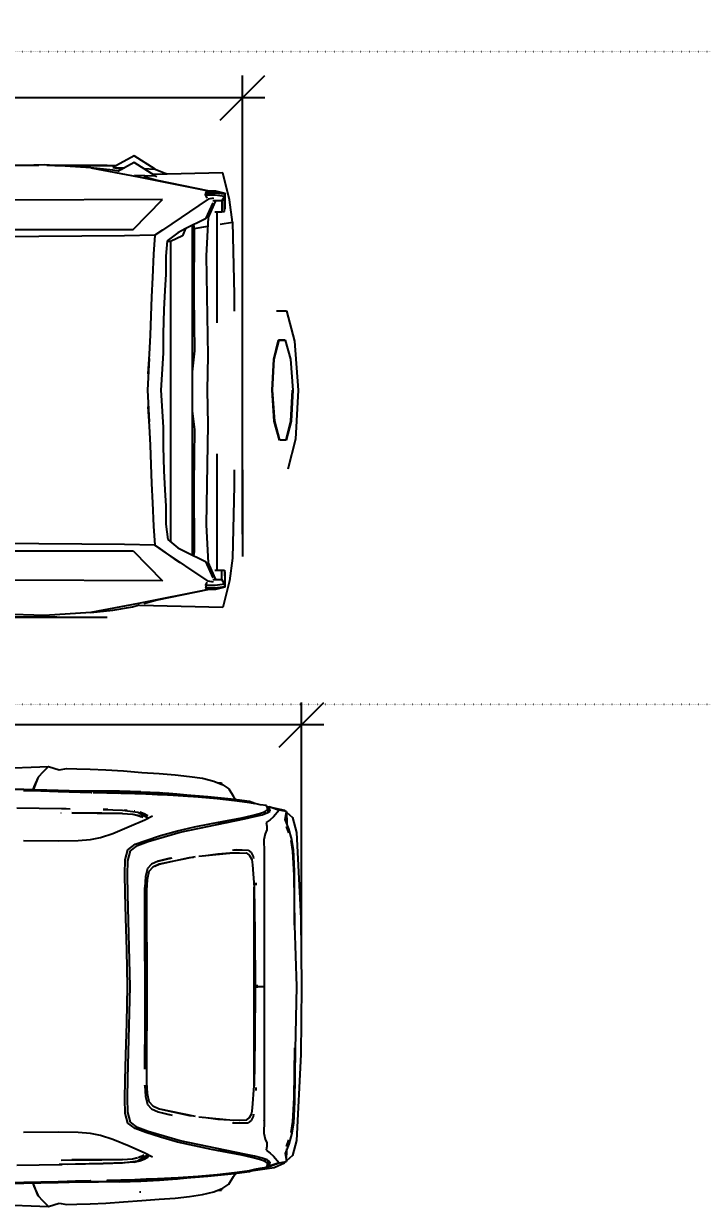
# Model space of a CAD drawing. Header units: millimetres. Extents: x 85290 to 188623, y -54691 to 10726.
# Drawn here: x 91619 to 94653, y -9638 to -4351 of the extents above; entities that cross this region are included whole.
import ezdxf

# ---------------------------------------------------------------- set-up
doc = ezdxf.new("R2010")
doc.units = ezdxf.units.MM
doc.linetypes.add('ACAD_ISO07W100', pattern=[3, 0, -3])
doc.layers.add('AUTO', color=150, linetype='Continuous')
doc.layers.add('RAZMER', color=5, linetype='Continuous')
doc.styles.add('WROMLATS', font='wromlats.shx', dxfattribs={"bigfont": 'bigfont.shx'})
doc.dimstyles.new('juka', dxfattribs={"dimscale": 100, "dimtxt": 2, "dimasz": 2, "dimexe": 1, "dimexo": 1, "dimgap": 1, "dimtad": 1, "dimtoh": 1, "dimdec": 0, "dimzin": 0, "dimdsep": 46, "dimtxsty": 'WROMLATS', "dimblk": 'OBLIQUE', "dimcen": -3, "dimdle": 1, "dimclrd": 256, "dimclre": 256, "dimclrt": 256, "dimadec": 0, "dimazin": 0, "dimtfac": 1, "dimtdec": 0, "dimtix": 1, "dimtmove": 2, "dimatfit": 3, "dimldrblk": 'ORIGIN2', "dimfxl": 1, "dimtvp": 2.5, "dimtolj": 1, "dimtzin": 0, "dimarcsym": 0})

# ---------------------------------------------------------------- blocks, each defined once
blk = doc.blocks.new('a_26')
for p, q in [((-6.949121, -0.490379), (0, 0)), ((0, 0), (6.949121, -0.371313)), ((-11.243946, -1.655149), (-6.949121, -0.490379)), ((-11.243946, -3.049326), (-11.243946, -1.655149)), ((-7.085061, -1.803064), (-4.369533, -1.066637)), ((-4.369533, -1.066637), (0.024319, -0.756549)), ((0.002736, -0.827121), (4.40166, -1.062202)), ((0.024319, -0.756549), (4.418164, -0.991344)), ((4.40166, -1.062202), (7.122069, -1.75333)), ((4.418164, -0.991344), (7.133788, -1.68128)), ((6.949121, -0.371313), (11.243945, -1.462459)), ((-7.12207, -1.875352), (-7.085061, -1.865196)), ((-7.12207, -2.758455), (-7.12207, -1.875352)), ((-4.40166, -3.44963), (-7.12207, -2.758455)), ((-7.085061, -2.68464), (-7.085061, -1.803064)), ((-4.369533, -3.374576), (-7.085061, -2.68464)), ((4.418164, -3.299284), (0.024319, -3.609323)), ((7.122069, -2.636432), (4.40166, -3.374242)), ((7.133788, -2.562809), (4.418164, -3.299284)), ((7.122069, -1.75333), (7.122069, -2.566003)), ((7.122069, -2.635145), (7.122069, -2.636432)), ((7.133788, -1.68128), (7.133788, -2.562809)), ((0, -3.684854), (-4.40166, -3.44963)), ((0.024319, -3.609323), (-4.369533, -3.374576)), ((4.40166, -3.374242), (0, -3.684854)), ((0.650686, -3.56512), (0.657522, -3.546142)), ((11.300975, -7.877063), (23.607129, -7.877063)), ((-26.979491, -9.710741), (-30.811915, -10.661554)), ((-23.803222, -9.302902), (-26.979491, -9.710741)), ((-23.803222, -9.302902), (-13.547462, -9.05776)), ((-23.523241, -11.035204), (-23.803222, -9.302902)), ((-13.547462, -9.05776), (-11.190623, -9.041118)), ((11.311424, -9.04169), (13.588476, -9.05776)), ((13.588476, -9.05776), (23.844236, -9.302902)), ((23.844236, -9.302902), (27.056837, -9.710693)), ((27.056837, -9.710693), (30.852932, -10.661506)), ((-30.811915, -10.661554), (-30.576173, -20.560312)), ((-28.319434, -12.869453), (-28.257227, -11.724376)), ((-28.257227, -11.724376), (-27.941016, -10.3827)), ((-28.184179, -11.720562), (-27.921093, -10.378837)), ((-28.184179, -13.062), (-28.184179, -11.720562)), ((-28.006152, -11.796093), (-27.844238, -10.455083)), ((-27.941016, -10.3827), (-27.777246, -10.309219)), ((-27.921093, -10.378837), (-27.799219, -10.365295)), ((-27.844238, -10.455083), (-27.470604, -10.429287)), ((-27.799219, -10.365295), (-27.783203, -10.436105)), ((-27.799219, -10.365295), (-27.033398, -10.374546)), ((-27.777246, -10.309219), (-27.790526, -10.36539)), ((-27.783203, -10.436105), (-27.785057, -10.450983)), ((-27.783203, -10.436105), (-27.598438, -10.438108)), ((-27.470604, -10.429287), (-27.633202, -11.771011)), ((-27.470604, -10.429287), (-26.836622, -10.796594)), ((-26.600489, -10.439682), (-27.470604, -10.429287)), ((-27.033398, -10.374546), (-25.764063, -10.386133)), ((-26.836622, -10.796594), (-26.836622, -12.105655)), ((-26.836622, -10.796594), (-26.064843, -10.804319)), ((-25.326365, -10.452604), (-26.600489, -10.439682)), ((-26.064843, -10.804319), (-25.292871, -10.812234)), ((-25.764063, -10.386133), (-25.66455, -10.449171)), ((-25.292871, -10.812234), (-25.326365, -10.452604)), ((-25.292871, -11.820268), (-25.292871, -10.812234)), ((-25.292871, -11.503172), (-9.540916, -11.530637)), ((9.074026, -11.531448), (25.547361, -11.502742)), ((25.547361, -10.810136), (25.581056, -10.450506)), ((26.87754, -10.796547), (25.547361, -10.810136)), ((25.547361, -11.827707), (25.547361, -10.810136)), ((25.581056, -10.450506), (25.740915, -10.423851)), ((25.740915, -10.423851), (27.015042, -10.411167)), ((25.74541, -10.423803), (25.804978, -10.386037)), ((25.804978, -10.386037), (27.074319, -10.374498)), ((27.511525, -10.429239), (26.87754, -10.796547)), ((26.87754, -12.105608), (26.87754, -10.796547)), ((27.015042, -10.411167), (27.885157, -10.400772)), ((27.074319, -10.374498), (27.840137, -10.365247)), ((27.885157, -10.400772), (27.511525, -10.429239)), ((27.67412, -11.770963), (27.511525, -10.429239)), ((27.840137, -10.365247), (27.831936, -10.401392)), ((27.840137, -10.365247), (27.919727, -10.379505)), ((28.046387, -11.741542), (27.885157, -10.400772)), ((27.919727, -10.379505), (28.18262, -11.721181)), ((27.919727, -10.383272), (27.981937, -10.382652)), ((27.981937, -10.382652), (27.923536, -10.398721)), ((27.981937, -10.382652), (28.298145, -11.724329)), ((28.046387, -13.033676), (28.046387, -11.741542)), ((28.18262, -11.721181), (28.18262, -12.550115)), ((28.298145, -11.724329), (28.360253, -12.868547)), ((30.852932, -10.661506), (30.571288, -22.483158)), ((-30.250097, -22.654199), (-28.274805, -12.684774)), ((-29.774901, -20.005416), (-28.318262, -12.863874)), ((-28.290919, -13.048267), (-28.184179, -12.999725)), ((-28.060448, -13.048219), (-28.184179, -13.062)), ((-28.006152, -13.059377), (-28.060448, -13.048219)), ((-28.006152, -13.088274), (-28.006152, -11.796093)), ((-27.633202, -13.112449), (-28.006152, -13.088274)), ((-27.633202, -11.771011), (-27.633202, -13.112449)), ((-27.633202, -13.112449), (-27.218455, -12.95309)), ((-27.225, -12.003898), (-27.099121, -12.747383)), ((-27.099121, -12.747383), (-22.707227, -19.239378)), ((-26.753807, -11.763095), (-24.482227, -12.736511)), ((-26.588768, -12.092447), (-24.281153, -13.132572)), ((-25.292871, -12.676572), (-25.292871, -12.389135)), ((-24.482227, -12.736511), (-19.064745, -13.039398)), ((-24.281153, -13.132572), (-22.874806, -16.022443)), ((-22.920898, -14.762163), (-23.237011, -12.806129)), ((-19.064745, -13.039398), (-4.870898, -12.821102)), ((-4.870898, -12.821102), (0.019824, -12.883567)), ((0.019824, -12.883567), (4.912108, -12.821102)), ((4.912108, -12.821102), (19.105959, -13.029623)), ((19.105959, -13.029623), (24.523437, -12.736511)), ((27.140134, -12.747335), (22.748142, -19.23933)), ((22.915721, -16.022396), (24.322069, -13.132524)), ((24.322069, -13.132524), (26.630276, -12.092161)), ((24.523437, -12.736511), (26.795018, -11.762952)), ((25.547361, -12.580251), (25.547361, -12.297678)), ((27.265918, -12.003851), (27.140134, -12.747335)), ((27.258986, -12.953043), (27.67412, -13.112402)), ((27.67412, -13.112402), (27.67412, -11.770963)), ((27.67412, -13.112402), (28.046387, -13.033676)), ((27.991015, -13.070535), (27.991015, -13.045406)), ((28.101367, -13.048172), (27.991015, -13.070535)), ((28.18262, -13.062667), (28.101367, -13.048172)), ((28.172952, -12.494754), (28.205859, -13.109684)), ((28.18262, -12.676048), (28.18262, -13.062667)), ((28.205859, -13.109684), (28.331446, -13.076496)), ((28.312987, -12.674713), (30.291015, -22.654152)), ((28.359085, -12.862539), (29.816115, -20.005369)), ((-23.460645, -14.818573), (-22.920898, -14.762163)), ((-23.36748, -15.01007), (23.408401, -15.010023)), ((-22.920898, -14.762163), (-13.326758, -14.787483)), ((-13.326758, -14.787483), (-5.559474, -14.685917)), ((-5.559474, -14.685917), (-2.600783, -15.01007)), ((2.939844, -15.01007), (5.600393, -14.685917)), ((5.600393, -14.685917), (13.367677, -14.787483)), ((13.367677, -14.787483), (22.961819, -14.762115)), ((22.961819, -14.762115), (23.501271, -14.81924)), ((-22.909373, -15.951442), (-21.901953, -16.376829)), ((-22.874806, -16.022443), (-22.331932, -17.050838)), ((-21.901953, -16.376829), (-21.062306, -18.0799)), ((22.372854, -17.050838), (22.915721, -16.022396)), ((24.248338, -17.198991), (24.53506, -16.764211)), ((-22.331932, -17.050838), (-21.178612, -18.582058)), ((-21.062306, -18.0799), (21.544629, -18.079853)), ((-21.062306, -18.0799), (-21.062306, -18.592453)), ((21.219629, -18.483686), (22.372854, -17.050838)), ((22.748142, -19.23933), (24.248338, -17.198991)), ((-31.367284, -20.294714), (-30.750293, -18.749904)), ((-30.750293, -18.749904), (-30.622754, -18.606186)), ((-30.409765, -20.294714), (-30.313087, -20.052671)), ((-30.281154, -21.86656), (-29.774901, -20.005416)), ((-27.026758, -19.222164), (-26.930663, -41.515636)), ((-22.787011, -23.422527), (-27.026758, -19.222164)), ((-22.707227, -19.239378), (-21.976856, -20.339059)), ((-21.178612, -18.582058), (-18.984667, -18.777752)), ((-18.984667, -18.777752), (-16.428417, -18.784761)), ((-16.428417, -18.784761), (-14.143259, -18.899631)), ((-14.143259, -18.899631), (-11.434764, -19.056606)), ((-11.434764, -19.056606), (-7.959181, -19.128275)), ((-7.959181, -19.128275), (-5.235058, -19.133281)), ((-5.235058, -19.133281), (0.019824, -19.456672)), ((0.019824, -19.456672), (5.276072, -19.133234)), ((5.276072, -19.133234), (8.000195, -19.128275)), ((8.000195, -19.128275), (11.475682, -19.056606)), ((11.475682, -19.056606), (14.184183, -18.899631)), ((14.184183, -18.899631), (16.469335, -18.784713)), ((16.469335, -18.784713), (19.025588, -18.7397)), ((19.025588, -18.7397), (21.219629, -18.483686)), ((22.748142, -19.23933), (22.017872, -20.339012)), ((22.017872, -20.339012), (22.552246, -19.589471)), ((22.552246, -19.589471), (22.748142, -19.23933)), ((22.827929, -23.422479), (27.067774, -19.222116)), ((27.067774, -19.222116), (26.971388, -41.515588)), ((29.816115, -20.005369), (30.322265, -21.866512)), ((-31.367284, -20.294714), (-33.237401, -23.279571)), ((-30.409765, -20.294714), (-32.279882, -23.279571)), ((-31.424999, -21.915102), (-31.367284, -20.294714)), ((-30.513281, -23.200941), (-30.409765, -20.294714)), ((-21.976856, -20.339059), (-21.888378, -24.611759)), ((-21.976856, -20.339059), (-19.266015, -20.528793)), ((-19.266015, -20.528793), (-15.948731, -20.649099)), ((-15.948731, -20.649099), (-13.237208, -20.789814)), ((-13.237208, -20.789814), (-10.526174, -20.880699)), ((-10.526174, -20.880699), (-7.802248, -21.00172)), ((-7.802248, -21.00172), (-5.078125, -21.134233)), ((-5.078125, -21.134233), (-2.288282, -21.30866)), ((-4.485548, -21.131849), (0.019824, -21.358203)), ((0.019824, -21.358203), (4.526853, -21.131801)), ((2.328419, -21.30866), (5.119043, -21.134233)), ((5.119043, -21.134233), (7.843166, -21.00172)), ((7.843166, -21.00172), (10.567093, -20.880699)), ((10.567093, -20.880699), (13.278127, -20.789766)), ((13.278127, -20.789766), (15.98916, -20.649099)), ((15.98916, -20.649099), (19.307029, -20.528745)), ((19.307029, -20.528745), (22.017872, -20.339012)), ((22.017872, -20.339012), (21.929395, -24.611711)), ((-33.237401, -23.279571), (-31.580174, -26.270771)), ((-32.279882, -23.279571), (-31.015137, -25.562429)), ((-31.540528, -29.417133), (-30.250097, -22.654199)), ((-22.766015, -43.667888), (-22.787011, -23.422527)), ((22.806936, -43.667841), (22.827929, -23.422479)), ((30.291015, -22.654152), (31.58164, -29.417085)), ((30.571288, -22.483158), (30.475098, -22.494697)), ((30.762696, -23.486232), (30.492478, -22.492599)), ((31.230861, -26.270961), (30.762696, -23.486232)), ((-31.580174, -26.270771), (-31.522364, -24.646902)), ((-31.580174, -26.270771), (-31.357226, -24.944925)), ((-21.888378, -24.611759), (-21.7208, -45.353603)), ((21.929395, -24.611711), (21.761721, -45.353555)), ((-31.861913, -34.517669), (-31.861913, -25.762271)), ((-31.189943, -26.271009), (-31.540528, -29.417133)), ((-31.057811, -25.485324), (-31.189943, -26.271009)), ((31.58164, -29.417085), (31.230861, -26.270961)), ((-31.932226, -35.633516), (-31.932226, -27.087211)), ((32.238185, -41.306305), (32.238185, -27.087164)), ((-31.540528, -29.417133), (-31.955078, -35.996198)), ((31.58164, -29.417085), (31.995994, -35.996151)), ((32.16787, -45.465803), (32.16787, -34.221649)), ((-31.955078, -35.996198), (-31.782031, -41.985797)), ((-31.932226, -41.306352), (-31.932226, -36.787176)), ((31.995994, -35.996151), (31.823045, -41.98575))]:
    blk.add_line(p, q)
blk = doc.blocks.new('a_28')
for p, q in [((-19.932618, 15.437507), (-21.29082, 14.765691)), ((-21.183105, 14.8736), (-19.932618, 15.437507)), ((-20.917871, 14.993238), (-19.410156, 15.95931)), ((-19.060548, 16.040039), (-19.932618, 15.437507)), ((-19.932618, 15.437507), (-19.844921, 14.202785)), ((-19.410156, 15.95931), (-19.162597, 15.969514)), ((-19.060548, 16.040039), (-17.791406, 14.826774)), ((-18.409375, 15.107297), (-19.060548, 16.040039)), ((-18.994044, 15.976429), (-17.867969, 16.022777)), ((-17.109864, 14.517355), (-18.409375, 15.107297)), ((-17.867969, 16.022777), (-15.973047, 14.929866)), ((-23.044922, 13.649559), (-23.787012, 13.315343)), ((-23.689647, 13.217592), (-23.049803, 13.646125)), ((-23.04834, 13.647079), (-23.044922, 13.649559)), ((-22.400685, 14.080953), (-23.047169, 13.647937)), ((-21.668359, 14.621162), (-22.400685, 14.080953)), ((-21.338867, 14.510679), (-21.668359, 14.621162)), ((-21.575682, 13.12561), (-21.250685, 13.809633)), ((-21.556835, 14.583778), (-21.281739, 14.760065)), ((-21.381836, 14.588642), (-20.980175, 14.187002)), ((-21.140136, 14.291334), (-21.338867, 14.510679)), ((-21.299513, 13.706922), (-20.933985, 13.826417)), ((-21.29082, 14.765691), (-21.183105, 14.8736)), ((-20.762499, 14.435863), (-21.29082, 14.765691)), ((-21.250685, 13.809633), (-21.140136, 14.291334)), ((-21.212988, 14.804172), (-21.211036, 14.805364)), ((-21.198048, 13.270139), (-20.873242, 13.954305)), ((-20.980175, 14.187002), (-20.849707, 14.056539)), ((-20.873242, 13.954305), (-20.762499, 14.435863)), ((-19.897168, 13.55524), (-19.985255, 12.897062)), ((-19.844921, 14.202785), (-19.897168, 13.55524)), ((-19.844921, 14.196252), (-19.844921, 14.202785)), ((-17.624219, 14.501953), (-16.716211, 14.084434)), ((-15.71582, 13.755321), (-17.109864, 14.517355)), ((-15.973047, 14.929866), (-6.925878, 6.748819)), ((-15.750879, 13.572979), (-14.448242, 12.630415)), ((-14.554981, 12.90369), (-15.71582, 13.755321)), ((-30.837889, 10.936689), (-29.415723, 11.768293)), ((-29.415723, 11.768293), (-28.14629, 12.3528)), ((-28.799512, 12.052011), (-28.464355, 12.38718)), ((-25.488867, 12.033128), (-28.466894, 9.612226)), ((-28.464355, 12.38718), (-28.341701, 12.262821)), ((-28.14629, 12.3528), (-27.158888, 12.525796)), ((-27.158888, 12.525796), (-25.914453, 12.206554)), ((-26.352247, 11.169767), (-25.391601, 11.935377)), ((-25.914453, 12.206554), (-25.34297, 12.143087)), ((-25.705176, 11.965704), (-25.407325, 12.094593)), ((-23.787012, 13.315343), (-25.488867, 12.033128)), ((-25.391601, 11.935377), (-23.689647, 13.217592)), ((-22.936036, 10.934829), (-22.140529, 12.175226)), ((-22.558399, 11.079359), (-21.762892, 12.319803)), ((-22.140529, 12.175226), (-21.575682, 13.12561)), ((-21.762892, 12.319803), (-21.198048, 13.270139)), ((-19.985255, 12.897062), (-19.983887, 12.907409)), ((-19.985255, 12.897062), (-19.558202, 12.581777)), ((-19.558202, 12.581777), (-19.201075, 12.204504)), ((-19.201075, 12.204504), (-18.954589, 11.667728)), ((-12.306153, 10.860681), (-14.554981, 12.90369)), ((-14.448242, 12.630415), (-11.952246, 10.398531)), ((-32.329201, 9.836864), (-30.837889, 10.936689)), ((-29.413183, 8.635091), (-27.326073, 10.393714)), ((-27.703809, 3.293466), (-22.558399, 11.079359)), ((-27.326073, 10.393714), (-26.363866, 11.160564)), ((-26.361134, 11.162614), (-26.358985, 11.164426)), ((-26.358985, 11.164426), (-26.354395, 11.167955)), ((-26.358985, 11.164426), (-26.357519, 11.165618)), ((-24.080761, 9.229755), (-22.936036, 10.934829)), ((-22.792285, 11.017274), (-22.626464, 10.976409)), ((-22.618457, 10.988426), (-22.792285, 11.017274)), ((-18.954589, 11.667728), (-18.505665, 10.945177)), ((-18.505665, 10.945177), (-17.258594, 9.736156)), ((-6.884766, 5.450964), (-12.306153, 10.860681)), ((-11.952246, 10.398531), (-6.884766, 5.450964)), ((-35.660841, 7.050514), (-33.906837, 8.551025)), ((-33.906837, 8.551025), (-32.329201, 9.836864)), ((-28.466894, 9.612226), (-31.648241, 6.872844)), ((-30.455371, 7.728195), (-29.413183, 8.635091)), ((-25.38877, 7.298898), (-24.080761, 9.229755)), ((-24.882032, 8.04696), (-23.939647, 8.989381)), ((-24.597462, 8.467054), (-24.530177, 8.398819)), ((-17.258594, 9.736156), (-17.25498, 9.73277)), ((-17.258594, 9.736156), (9.736426, -17.258406)), ((-37.533008, 5.434751), (-35.660841, 7.050514)), ((-31.648241, 6.872844), (-35.015138, 3.811025)), ((-33.708106, 5.187892), (-31.824415, 6.789875)), ((-31.824415, 6.789875), (-33.144434, 5.667209)), ((-32.600685, 5.828905), (-31.550683, 6.774997)), ((-30.701857, 7.687807), (-31.824415, 6.789875)), ((-31.824415, 6.789875), (-31.818261, 6.794786)), ((-31.550683, 6.774997), (-30.533983, 7.659721)), ((-30.515136, 7.676029), (-30.481933, 7.705402)), ((-30.50537, 7.684659), (-30.470215, 7.715225)), ((-30.481933, 7.705402), (-30.465527, 7.719183)), ((-26.751171, 5.258417), (-25.38877, 7.298898)), ((-20.641114, 6.753158), (-19.047462, 8.30965)), ((-20.599904, 6.198883), (-19.64082, 7.197284)), ((-20.483594, 6.906986), (-20.253124, 7.20601)), ((-20.253124, 7.20601), (-19.048633, 8.309412)), ((-19.64082, 7.197284), (-18.891602, 7.866621)), ((-19.64082, 7.197284), (-19.639452, 7.198619)), ((-19.047462, 8.30965), (-18.517872, 8.374643)), ((-18.891602, 7.866621), (-18.895801, 7.863092)), ((-18.891602, 7.866621), (-18.370605, 7.923221)), ((-18.517872, 8.374643), (-17.888867, 8.182334)), ((-18.370605, 7.923221), (-17.748145, 7.723999)), ((-17.888867, 8.182334), (-17.644336, 8.007478)), ((-17.748145, 7.723999), (-17.116602, 7.267713)), ((-17.116602, 7.267713), (-14.737988, 5.20544)), ((-6.925878, 6.748819), (0, 0)), ((-39.498927, 3.747844), (-37.533008, 5.434751)), ((-35.700293, 3.395366), (-33.708106, 5.187892)), ((-33.727734, 4.813385), (-32.66299, 5.772733)), ((-32.661327, 5.774211), (-32.63916, 5.794477)), ((-32.659375, 5.776023), (-32.622753, 5.808973)), ((-32.63916, 5.794477), (-32.615038, 5.815887)), ((-28.081446, 3.148841), (-26.751171, 5.258417)), ((-23.387306, 2.760458), (-20.290234, 6.521272)), ((-21.734472, 4.888248), (-20.599904, 6.198883)), ((-15.251953, 5.651235), (-15.250683, 5.650043)), ((-15.018262, 5.798769), (-14.870996, 5.671691)), ((-14.870996, 5.671691), (-14.761132, 5.565404)), ((-14.737988, 5.20544), (-10.046679, 0.664567)), ((5.205859, -14.737893), (-14.737988, 5.20544)), ((-6.884766, 5.450964), (-0.521875, -0.521851)), ((-41.396486, 2.094268), (-39.498927, 3.747844)), ((-35.700293, 3.395366), (-37.88213, 1.304674)), ((-35.015138, 3.811025), (-37.641113, 1.350975)), ((-36.107617, 2.612924), (-34.896289, 3.732872)), ((-35.701855, 3.393793), (-35.700293, 3.395366)), ((-34.937208, 3.695106), (-34.917577, 3.713464)), ((-34.917577, 3.713464), (-34.892284, 3.736591)), ((-34.888868, 3.739786), (-33.727734, 4.813385)), ((-22.984474, 3.249692), (-21.734472, 4.888248)), ((-43.021582, 0.600385), (-41.396486, 2.094268)), ((-37.534081, 1.262426), (-36.107617, 2.612924)), ((-33.724414, 1.257848), (-32.538574, 1.69177)), ((-32.538574, 1.69177), (-33.113964, 1.513099)), ((-32.47666, 0.97084), (-32.08799, 2.14076)), ((-29.936718, -0.842715), (-27.703809, 3.293466)), ((-29.283984, 0.986766), (-28.081446, 3.148841)), ((-23.697655, 2.346038), (-26.560937, -2.003575)), ((-26.560937, -2.003575), (-24.170606, 1.694822)), ((-24.170606, 1.694822), (-23.847948, 2.117824)), ((-44.394531, -0.703097), (-43.021582, 0.600385)), ((-37.641113, 1.350975), (-40.692871, -1.542998)), ((-37.88213, 1.304674), (-40.017091, -0.789881)), ((-38.981446, -0.110102), (-37.543555, 1.253414)), ((-38.979979, -0.106574), (-37.784081, 1.025724)), ((-37.552052, 1.245307), (-37.542285, 1.254653)), ((-37.543555, 1.253414), (-37.316893, 1.465797)), ((-35.682129, -0.275994), (-33.920019, 1.063156)), ((-35.519042, -0.11282), (-35.202147, 0.162553)), ((-35.334276, -0.622511), (-34.264942, 0.309085)), ((-34.427052, 0.836181), (-34.361913, 0.87533)), ((-34.264942, 0.309085), (-33.598535, 0.742912)), ((-33.598535, 0.742912), (-34.177147, 0.366306)), ((-33.920019, 1.063156), (-32.338868, 1.472473)), ((-33.113964, 1.513099), (-33.723145, 1.258373)), ((-33.017676, 1.012754), (-33.598535, 0.742912)), ((-33.598535, 0.742912), (-33.100389, 0.974321)), ((-33.596193, 1.304769), (-33.587011, 1.315259)), ((-33.33916, -1.266098), (-32.47666, 0.97084)), ((-32.878028, 1.052999), (-33.017676, 1.012754)), ((-32.338868, 1.472473), (-32.352831, 1.343584)), ((-30.314355, -0.987244), (-29.283984, 0.986766)), ((-10.046679, 0.664567), (-4.663086, -4.662896)), ((0, 0), (6.749121, -6.925917)), ((-45.425781, -1.684094), (-44.394531, -0.703097)), ((-40.692871, -1.542998), (-44.096096, -4.766894)), ((-43.998535, -4.864407), (-40.595313, -1.640559)), ((-42.211132, -3.175068), (-40.577247, -1.62344)), ((-40.017091, -0.789881), (-42.202931, -2.973462)), ((-41.827833, -2.586842), (-40.017091, -0.789881)), ((-40.595313, -1.640559), (-40.528028, -1.576758)), ((-40.482618, -5.658627), (-35.334276, -0.622511)), ((-40.40957, -1.464177), (-38.979979, -0.106574)), ((-40.017091, -0.789881), (-40.015527, -0.788355)), ((-37.68584, -2.159882), (-35.682129, -0.275994)), ((-35.334276, -0.622511), (-37.443458, -2.644444)), ((-34.311913, -3.618193), (-33.33916, -1.266098)), ((-30.988379, -2.457285), (-30.314355, -0.987244)), ((-30.610742, -2.312804), (-29.936718, -0.842715)), ((-26.985841, -1.829195), (-25.908302, -0.105191)), ((-26.175194, -0.47822), (-26.985841, -1.829195)), ((-25.996681, -0.246573), (-26.175194, -0.47822)), ((-0.521875, -0.521851), (5.653906, -6.965971)), ((-53.125783, -9.427596), (-47.463967, -3.334046)), ((-47.463967, -3.334046), (-47.498633, -4.415274)), ((-47.463967, -3.334046), (-46.096875, -2.587986)), ((-46.096875, -2.587986), (-45.425781, -1.684094)), ((-43.993362, -4.859591), (-42.211132, -3.175068)), ((-42.288672, -3.054715), (-41.827833, -2.586842)), ((-37.443458, -2.644444), (-40.480663, -5.657197)), ((-37.184863, -1.68643), (-37.68584, -2.159882)), ((-37.68584, -2.159882), (-37.684764, -2.158976)), ((-31.159376, -3.71151), (-30.988379, -2.457285)), ((-30.781837, -3.566838), (-30.610742, -2.312804)), ((-26.985841, -1.829195), (-27.347558, -2.791214)), ((-27.347558, -2.791214), (-27.312111, -3.642703)), ((-26.560937, -2.003575), (-26.903125, -2.945805)), ((-26.903125, -2.945805), (-26.855176, -3.7848)), ((-26.80166, -2.666474), (-26.560937, -2.003575)), ((-44.096096, -4.766894), (-47.643264, -8.145142)), ((-47.498633, -4.415274), (-47.442384, -5.421305)), ((-45.786424, -6.554223), (-43.998535, -4.864407)), ((-43.998535, -4.864407), (-44.004687, -4.870272)), ((-35.123827, -5.218602), (-34.311913, -3.618193)), ((-30.413087, -4.981947), (-31.159376, -3.71151)), ((-30.035644, -4.837275), (-30.781837, -3.566838)), ((-29.060252, -6.440926), (-30.413087, -4.981947)), ((-28.682714, -6.296206), (-30.035644, -4.837275)), ((-27.312111, -3.642703), (-26.710742, -4.626894)), ((-26.855176, -3.7848), (-26.247265, -4.762745)), ((-26.710742, -4.626894), (-25.690528, -5.81193)), ((-26.247265, -4.762745), (-25.223829, -5.944252)), ((-4.666797, -4.323531), (-4.494336, -4.494238)), ((-4.663086, -4.662896), (0.664746, -10.046626)), ((-4.494336, -4.494238), (-3.761035, -3.760863)), ((-4.494336, -4.494238), (-4.344336, -4.645777)), ((-47.516407, -8.214903), (-45.786424, -6.554223)), ((-47.442384, -5.421305), (-46.938576, -6.843758)), ((-47.442384, -5.421305), (-46.684279, -7.231331)), ((-46.513869, -10.632372), (-41.954296, -6.241131)), ((-41.954296, -6.241131), (-41.082912, -5.407906)), ((-41.954296, -6.241131), (-41.467871, -5.775977)), ((-37.075879, -7.784653), (-35.934864, -6.457854)), ((-35.934864, -6.457854), (-35.123827, -5.218602)), ((-27.066406, -8.356238), (-29.060252, -6.440926)), ((-26.688768, -8.211709), (-28.682714, -6.296206)), ((-25.690528, -5.81193), (-24.90459, -6.599427)), ((-24.119433, -7.387352), (-25.690528, -5.81193)), ((-25.223829, -5.944252), (-22.588475, -8.559037)), ((-24.90459, -6.599427), (-23.055272, -8.42681)), ((-47.643264, -8.145142), (-50.93955, -11.384345)), ((-47.550781, -8.247853), (-47.545608, -8.242846)), ((-47.548534, -8.245755), (-47.536619, -8.234311)), ((-47.545608, -8.242846), (-47.527244, -8.225394)), ((-46.938576, -6.843758), (-46.71963, -7.265521)), ((-41.575976, -6.74367), (-41.573437, -6.741095)), ((-41.567676, -6.735468), (-41.546874, -6.714774)), ((-39.050292, -9.817458), (-37.075879, -7.784653)), ((-24.516406, -10.754157), (-27.066406, -8.356238)), ((-17.221289, -17.220879), (-26.688768, -8.211709)), ((-12.39834, -19.017697), (-24.119433, -7.387352)), ((5.451172, -6.884766), (10.398828, -11.952162)), ((5.653906, -6.965971), (10.861035, -12.306071)), ((6.749121, -6.925917), (14.930273, -15.972805)), ((-42.561426, -13.269759), (-39.050292, -9.817458)), ((-23.055272, -8.42681), (-20.505177, -10.932112)), ((-22.588475, -8.559037), (-21.52461, -9.59878)), ((-21.52461, -9.59878), (-18.550684, -12.529707)), ((0.664746, -10.046626), (5.205859, -14.737893)), ((-21.193456, -13.883639), (-24.516406, -10.754157)), ((-20.505177, -10.932112), (-19.017773, -12.397814)), ((-19.017773, -12.397814), (-15.698144, -15.697813)), ((-18.550684, -12.529707), (-15.530079, -15.529776)), ((10.398828, -11.952162), (12.630762, -14.448071)), ((10.861035, -12.306071), (12.904004, -14.554835)), ((-17.482421, -17.482043), (-21.193456, -13.883639)), ((7.268066, -17.116547), (5.205859, -14.737893)), ((5.53916, -14.733601), (5.671875, -14.870835)), ((5.671875, -14.870835), (5.822949, -15.045834)), ((12.630762, -14.448071), (13.57334, -15.750742)), ((12.904004, -14.554835), (13.755664, -15.7156)), ((-15.698144, -15.697813), (-12.39834, -19.017697)), ((-15.530079, -15.529776), (-12.529785, -18.550444)), ((13.755664, -15.7156), (14.517871, -17.109776)), ((14.084766, -16.716004), (14.502344, -17.624093)), ((14.930273, -15.972805), (16.023144, -17.867804)), ((-13.883594, -21.193362), (-17.482421, -17.482043)), ((-8.211816, -26.688147), (-17.221289, -17.220879)), ((7.724316, -17.748023), (7.268066, -17.116547)), ((7.923438, -18.37039), (7.724316, -17.748023)), ((7.769141, -17.88807), (7.923438, -18.37039)), ((7.86709, -18.891335), (7.923438, -18.37039)), ((7.923438, -18.37039), (7.870215, -18.862391)), ((8.002148, -17.636252), (8.182617, -17.888642)), ((8.182617, -17.888642), (8.374902, -18.517638)), ((9.736426, -17.258406), (9.696192, -17.214919)), ((9.736426, -17.258406), (10.945508, -18.505431)), ((14.517871, -17.109776), (15.107715, -18.409157)), ((16.040625, -19.060564), (14.827246, -17.791415)), ((15.107715, -18.409157), (16.040625, -19.060564)), ((16.023144, -17.867804), (15.976855, -18.993855)), ((-12.529785, -18.550444), (-9.598828, -21.524382)), ((-12.39834, -19.017697), (-11.996094, -19.425154)), ((-7.454394, -24.026108), (-12.39834, -19.017697)), ((6.199121, -20.599604), (7.198242, -19.640208)), ((6.752148, -20.641709), (8.30918, -19.047976)), ((7.196387, -19.64202), (7.200977, -19.637061)), ((7.198242, -19.640208), (7.86709, -18.891335)), ((8.30918, -19.047976), (7.20625, -20.252848)), ((8.374902, -18.517638), (8.30918, -19.047976)), ((10.945508, -18.505431), (11.668066, -18.954325)), ((11.668066, -18.954325), (12.204688, -19.200659)), ((12.204688, -19.200659), (12.582129, -19.558001)), ((12.582129, -19.558001), (12.897461, -19.984961)), ((12.897461, -19.984961), (13.555664, -19.896937)), ((12.897461, -19.984961), (12.904004, -19.984055)), ((13.555664, -19.896937), (14.203125, -19.844199)), ((14.203125, -19.844199), (14.195606, -19.844819)), ((14.203125, -19.844199), (15.437793, -19.932366)), ((15.437793, -19.932366), (14.766113, -21.290541)), ((14.874024, -21.182824), (15.437793, -19.932366)), ((15.402246, -20.927048), (15.959765, -19.409895)), ((15.437793, -19.932366), (16.040625, -19.060564)), ((15.959765, -19.409895), (15.969922, -19.162846)), ((-10.7542, -24.516106), (-13.883594, -21.193362)), ((-9.598828, -21.524382), (-8.559081, -22.588158)), ((2.755664, -23.391438), (6.519629, -20.291853)), ((3.252539, -22.982264), (4.888477, -21.73419)), ((4.888477, -21.73419), (6.199121, -20.599604)), ((7.20625, -20.252848), (6.906348, -20.483971)), ((12.320117, -21.762562), (11.079688, -22.55807)), ((13.125977, -21.575451), (12.175586, -22.140217)), ((13.270508, -21.197796), (12.320117, -21.762562)), ((13.810157, -21.25063), (13.125977, -21.575451)), ((13.954492, -20.872784), (13.270508, -21.197796)), ((13.407325, -23.583317), (15.402246, -20.927048)), ((13.707129, -21.299553), (13.826856, -20.933438)), ((14.2917, -21.139861), (13.810157, -21.25063)), ((14.43623, -20.762206), (13.954492, -20.872784)), ((14.056738, -20.849324), (14.46084, -21.253348)), ((14.46084, -21.253348), (14.056738, -20.849324)), ((14.081543, -22.400523), (14.621582, -21.668053)), ((14.199023, -20.991564), (14.844922, -21.63744)), ((14.51123, -21.338702), (14.2917, -21.139861)), ((14.766113, -21.290541), (14.43623, -20.762206)), ((14.844922, -21.63744), (14.46084, -21.253348)), ((14.621582, -21.668053), (14.51123, -21.338702)), ((14.766113, -21.290541), (14.874024, -21.182824)), ((-8.559081, -22.588158), (-5.944433, -25.223351)), ((11.079688, -22.55807), (3.293652, -27.703381)), ((10.935156, -22.935725), (9.230078, -24.080468)), ((12.175586, -22.140217), (10.935156, -22.935725)), ((10.976758, -22.626114), (11.017578, -22.791958)), ((11.017578, -22.791958), (10.98877, -22.618199)), ((13.217969, -23.689318), (13.649024, -23.045969)), ((13.315723, -23.786641), (13.649024, -23.044873)), ((13.649024, -23.044873), (14.081543, -22.400523)), ((-8.35625, -27.065993), (-10.7542, -24.516106)), ((-2.00332, -26.560593), (1.695117, -24.170399)), ((-1.999218, -26.557971), (2.351758, -23.693991)), ((1.695117, -24.170399), (2.117578, -23.848153)), ((9.230078, -24.080468), (7.299121, -25.388432)), ((8.052246, -24.878312), (8.994531, -23.936034)), ((8.399707, -24.530793), (8.46709, -24.597264)), ((11.935742, -25.391245), (13.217969, -23.689318)), ((12.033496, -25.488568), (13.315723, -23.786641)), ((-6.296191, -28.68228), (-8.211816, -26.688147)), ((-5.944433, -25.223351), (-4.762695, -26.246882)), ((-5.854199, -25.64745), (-5.812012, -25.689936)), ((-5.812012, -25.689936), (-5.836621, -25.664998)), ((-5.812012, -25.689936), (-4.626953, -26.710177)), ((-4.762695, -26.246882), (-3.784766, -26.854849)), ((-4.626953, -26.710177), (-3.642578, -27.311659)), ((-2.945703, -26.902724), (-2.00332, -26.560593)), ((-1.828809, -26.985169), (-0.104785, -25.907851)), ((-1.821386, -26.980544), (-0.478125, -26.174784)), ((-0.478125, -26.174784), (-0.247266, -25.996876)), ((5.258691, -26.750851), (3.149024, -28.081084)), ((7.299121, -25.388432), (5.258691, -26.750851)), ((9.6125, -28.466511), (12.033496, -25.488568)), ((10.394238, -27.325774), (11.935742, -25.391245)), ((11.966113, -25.704766), (12.094922, -25.406981)), ((12.206934, -25.914097), (12.143457, -25.342608)), ((12.526172, -27.158452), (12.206934, -25.914097)), ((-6.440723, -29.059983), (-8.35625, -27.065993)), ((-3.784766, -26.854849), (-2.945703, -26.902724)), ((-3.642578, -27.311659), (-2.791113, -27.347088)), ((-2.791113, -27.347088), (-1.828809, -26.985169)), ((3.293652, -27.703381), (-0.842676, -29.936028)), ((3.149024, -28.081084), (0.986914, -29.283524)), ((6.873145, -31.647778), (9.6125, -28.466511)), ((8.635449, -29.412699), (10.394238, -27.325774)), ((11.768652, -29.415274), (12.353125, -28.145838)), ((12.008398, -28.89452), (12.413281, -28.489686)), ((12.413281, -28.489686), (12.263086, -28.341485)), ((12.353125, -28.145838), (12.526172, -27.158452)), ((-4.981934, -30.412627), (-6.440723, -29.059983)), ((-4.837305, -30.034924), (-6.296191, -28.68228)), ((-3.566894, -30.781126), (-4.837305, -30.034924)), ((-0.842676, -29.936028), (-2.312597, -30.61018)), ((0.986914, -29.283524), (-0.987109, -30.313921)), ((7.709961, -30.476237), (8.635449, -29.412699)), ((10.937012, -30.837393), (11.768652, -29.415274)), ((-3.711328, -31.15902), (-4.981934, -30.412627)), ((-2.457226, -30.987931), (-3.711328, -31.15902)), ((-2.312597, -30.61018), (-3.566894, -30.781126)), ((-0.987109, -30.313921), (-2.457226, -30.987931)), ((3.81123, -35.014582), (6.873145, -31.647778)), ((4.813574, -33.727265), (6.775293, -31.550265)), ((5.188379, -33.707285), (6.790137, -31.824017)), ((6.775293, -31.550265), (7.69707, -30.490971)), ((6.790137, -31.824017), (7.687598, -30.701924)), ((6.790137, -31.824017), (6.838086, -31.763936)), ((7.70127, -30.48606), (7.705566, -30.481291)), ((7.703516, -30.48358), (7.705566, -30.480147)), ((7.705566, -30.481291), (7.707617, -30.478907)), ((9.83711, -32.328701), (10.937012, -30.837393)), ((-1.265821, -33.338833), (-3.618164, -34.311438)), ((0.970996, -32.47614), (-1.265821, -33.338833)), ((0.760742, -33.559704), (1.012891, -33.017159)), ((1.012891, -33.017159), (0.824317, -33.422757)), ((2.140918, -32.087517), (0.970996, -32.47614)), ((1.085156, -32.766104), (1.012891, -33.017159)), ((1.012891, -33.017159), (1.074902, -32.801819)), ((1.063281, -33.919526), (1.472461, -32.338238)), ((1.69209, -32.537508), (1.257324, -33.723546)), ((1.257324, -33.723546), (1.513281, -33.11348)), ((1.472461, -32.338238), (1.344238, -32.352162)), ((1.513281, -33.11348), (1.69209, -32.537508)), ((1.687988, -32.237959), (1.69209, -32.537508)), ((8.55127, -33.906317), (9.83711, -32.328701)), ((-5.218652, -35.123349), (-6.457812, -35.934353)), ((-3.618164, -34.311438), (-5.218652, -35.123349)), ((-0.622461, -35.333729), (0.30918, -34.264374)), ((-0.276074, -35.681487), (1.063281, -33.919526)), ((0.836133, -34.426594), (-0.112891, -35.518647)), ((0.30918, -34.264374), (0.715918, -33.639384)), ((0.30918, -34.264374), (0.675781, -33.701134)), ((0.836133, -34.426594), (1.257324, -33.725501)), ((1.166406, -33.876849), (0.836133, -34.426594)), ((1.257324, -33.725501), (1.257324, -33.723546)), ((1.304785, -33.59561), (1.315527, -33.586407)), ((1.351074, -37.640524), (3.81123, -35.014582)), ((2.613281, -36.107254), (3.708301, -34.922791)), ((3.395605, -35.699654), (5.188379, -33.707285)), ((3.711035, -34.919835), (3.713672, -34.917021)), ((3.712305, -34.918499), (3.715137, -34.9154)), ((3.713672, -34.917021), (3.71709, -34.913302)), ((3.71875, -34.91149), (4.813574, -33.727265)), ((7.050781, -35.660267), (8.55127, -33.906317)), ((-6.457812, -35.934353), (-7.784473, -37.075425)), ((-0.622461, -35.333729), (-5.65957, -40.482522)), ((-2.644336, -37.442828), (-0.622461, -35.333729)), ((-0.112891, -35.518647), (-2.159766, -37.685347)), ((-2.159766, -37.685347), (-0.276074, -35.681487)), ((1.238965, -37.558556), (2.613281, -36.107254)), ((1.304785, -37.881566), (3.394531, -35.700703)), ((3.394531, -35.700703), (3.395605, -35.699654)), ((4.31582, -36.871624), (4.456445, -36.74388)), ((5.434863, -37.532235), (7.050781, -35.660267)), ((-7.784473, -37.075425), (-9.817383, -39.049864)), ((-6.712109, -41.54358), (-2.644336, -37.442828)), ((-2.159766, -37.685347), (-6.241113, -41.953612)), ((-5.619824, -41.303921), (-2.159766, -37.685347)), ((-1.542969, -40.692187), (1.351074, -37.640524)), ((1.304785, -37.881566), (-0.789746, -40.016413)), ((-0.109961, -38.980771), (1.253613, -37.542963)), ((1.253613, -37.542963), (1.443164, -37.340641)), ((1.649316, -37.521983), (1.304785, -37.881566)), ((3.747852, -39.498139), (5.434863, -37.532235)), ((-9.817383, -39.049864), (-13.269923, -42.560721)), ((-2.973828, -42.202616), (-0.789746, -40.016413)), ((-0.789746, -40.016413), (-2.045801, -41.281844)), ((-0.789746, -40.016413), (-0.787793, -40.014363)), ((2.094433, -41.395855), (3.747852, -39.498139)), ((-10.632617, -46.51289), (-6.241113, -41.953612)), ((-6.241113, -41.953612), (-6.490039, -42.212058)), ((-6.241113, -41.953612), (-6.164843, -41.873885)), ((-4.845215, -43.977643), (-1.66416, -40.61966)), ((-4.766895, -44.095421), (-1.542969, -40.692187)), ((-3.174805, -42.210627), (-1.699316, -40.656805)), ((-3.052149, -42.285347), (-2.586914, -41.827012)), ((-2.586914, -41.827012), (-1.933789, -41.168976)), ((-1.65332, -40.608359), (-1.642676, -40.597105)), ((0.600488, -43.020869), (2.094433, -41.395855)), ((-4.81543, -43.946219), (-3.174805, -42.210627)), ((-0.70293, -44.393826), (0.600488, -43.020869)), ((-8.145215, -47.642518), (-4.766895, -44.095421)), ((-6.554297, -45.785714), (-4.866406, -44.000149)), ((-1.683984, -45.425034), (-0.70293, -44.393826)), ((-8.231543, -47.53294), (-6.554297, -45.785714)), ((-7.265528, -46.718884), (-6.843751, -46.937848)), ((-5.421289, -47.441578), (-7.231348, -46.682978)), ((-6.843751, -46.937848), (-5.421289, -47.441578)), ((-3.333985, -47.463179), (-2.588086, -46.095992)), ((-2.588086, -46.095992), (-1.683984, -45.425034)), ((-11.384374, -50.938702), (-8.145215, -47.642518)), ((-9.931934, -49.304295), (-8.245606, -47.547627)), ((-9.427637, -53.124857), (-3.333985, -47.463179)), ((-8.245606, -47.547627), (-8.237109, -47.538758)), ((-8.245606, -47.547627), (-8.242871, -47.544814)), ((-8.242871, -47.544814), (-8.23457, -47.536087)), ((-4.415235, -47.497845), (-5.421289, -47.441578)), ((-3.333985, -47.463179), (-4.415235, -47.497845))]:
    blk.add_line(p, q)
blk = doc.blocks.new('_Oblique')
at = {"color": 0, "linetype": 'ByBlock', "lineweight": -2}
blk.add_line((-0.5, -0.5), (0.5, 0.5), dxfattribs=at)
blk = doc.blocks.new('*D86')
at = {"layer": 'Defpoints', "color": 0, "transparency": 16777216}
for p in [(88077.4, -4682), (88077.4, -6079.6), (92597.1, -6732.2)]:
    blk.add_point(p, dxfattribs=at)
at = {"layer": 'RAZMER', "lineweight": -2, "transparency": 16777216}
for p, q in [((88077.4, -5979.6), (88077.4, -4582)), ((92597.1, -6632.2), (92597.1, -4582)), ((92697.1, -4682), (87977.4, -4682))]:
    blk.add_line(p, q, dxfattribs=at)
at = {"layer": 'RAZMER', "lineweight": -2, "transparency": 16777216, "xscale": 200, "yscale": 200, "zscale": 200, "rotation": 180}
blk.add_blockref('_Oblique', (88077.4, -4682), dxfattribs=at)
at = {"layer": 'RAZMER', "lineweight": -2, "transparency": 16777216, "xscale": 200, "yscale": 200, "zscale": 200}
blk.add_blockref('_Oblique', (92597.1, -4682), dxfattribs=at)
at = {"layer": 'RAZMER', "transparency": 16777216, "insert": (90337.3, -4482), "char_height": 200, "attachment_point": 5, "style": 'WROMLATS'}
blk.add_mtext('\\A1;4520', dxfattribs=at)
blk = doc.blocks.new('_Origin2')
at = {"color": 0, "linetype": 'ByBlock', "lineweight": -2}
blk.add_line((-0.5, 0), (-1, 0), dxfattribs=at)
for radius in [0.5, 0.25]:
    blk.add_circle((0, 0), radius, dxfattribs=at)
blk = doc.blocks.new('*D87')
at = {"layer": 'Defpoints', "color": 0, "transparency": 16777216}
for p in [(88583, -7485.3), (88583, -8654.8), (92861.4, -8654.8)]:
    blk.add_point(p, dxfattribs=at)
at = {"layer": 'RAZMER', "lineweight": -2, "transparency": 16777216}
for p, q in [((88583, -8554.8), (88583, -7385.3)), ((92861.4, -8554.8), (92861.4, -7385.3)), ((92961.4, -7485.3), (88483, -7485.3))]:
    blk.add_line(p, q, dxfattribs=at)
at = {"layer": 'RAZMER', "lineweight": -2, "transparency": 16777216, "xscale": 200, "yscale": 200, "zscale": 200, "rotation": 180}
blk.add_blockref('_Oblique', (88583, -7485.3), dxfattribs=at)
at = {"layer": 'RAZMER', "lineweight": -2, "transparency": 16777216, "xscale": 200, "yscale": 200, "zscale": 200}
blk.add_blockref('_Oblique', (92861.4, -7485.3), dxfattribs=at)
at = {"layer": 'RAZMER', "transparency": 16777216, "insert": (90722.2, -7285.3), "char_height": 200, "attachment_point": 5, "style": 'WROMLATS'}
blk.add_mtext('\\A1;4278', dxfattribs=at)

msp = doc.modelspace()

# ---------------------------------------------------------------- linework, layer by layer
at = {"layer": 'RAZMER', "linetype": 'ACAD_ISO07W100'}
for p, q in [((123147.4, -4476.7), (85289.7, -4476.7)), ((123147.4, -7394.4), (85289.7, -7394.4))]:
    msp.add_line(p, q, dxfattribs=at)

# ---------------------------------------------------------------- block references
at = {"layer": 'AUTO'}
for name, p, xscale, yscale, zscale, rotation in [('a_26', (92845.3, -5988.6), 31.5, 31.5, 31.5, 270), ('a_28', (92861.4, -8654.8), 31.49999999999889, 31.49999999999889, 31.49999999999889, 314.999999999986)]:
    msp.add_blockref(name, p, dxfattribs=dict(at, xscale=xscale, yscale=yscale, zscale=zscale, rotation=rotation))

# ---------------------------------------------------------------- dimensions: what is measured, and where the dimension line sits
at = {"layer": 'RAZMER'}
for base, p1, p2, picture, middle in [((88077.4, -4682), (92597.1, -6732.2), (88077.4, -6079.6), '*D86', (90337.3, -4482)), ((88583, -7485.3), (92861.4, -8654.8), (88583, -8654.8), '*D87', (90722.2, -7285.3))]:
    dim = msp.add_linear_dim(base=base, p1=p1, p2=p2, dimstyle='juka', dxfattribs=at)
    dim.commit()
    dim.dimension.update_dxf_attribs({"geometry": picture, "text_midpoint": middle})

doc.saveas('drawing.dxf')
